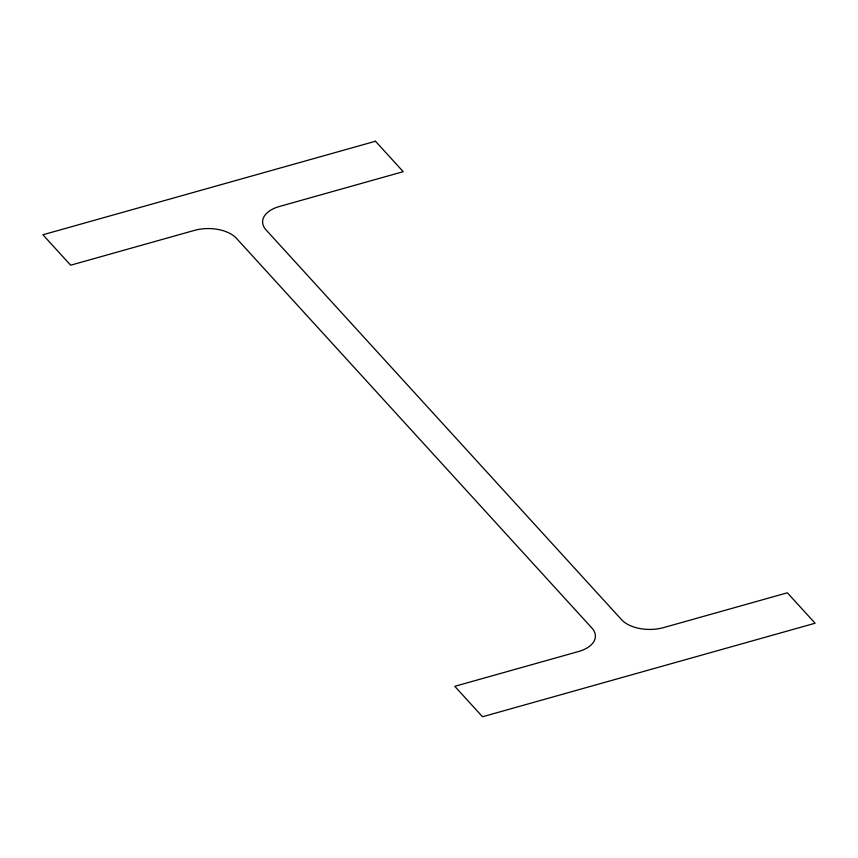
<?xml version="1.0" encoding="UTF-8"?>
<svg xmlns="http://www.w3.org/2000/svg" width="858" height="858" viewBox="0 0 858 858"><rect width="100%" height="100%" fill="white"/><g stroke="black" fill="none" stroke-linecap="round" stroke-linejoin="round"><path stroke-width="1.29" d="M375.472 141.238L42.9 234.77L70.656 265.197L194.455 230.384A31.124 17.492 0.8 0 1 236.411 238.288L591.913 628.056A31.124 17.492 0.8 0 1 578.571 651.512L454.772 686.325L482.528 716.762L815.1 623.23L787.344 592.803L663.545 627.616A31.124 17.492 0.8 0 1 621.589 619.712L266.087 229.944A31.124 17.492 0.8 0 1 279.429 206.488L403.228 171.675L375.472 141.238"/></g></svg>
